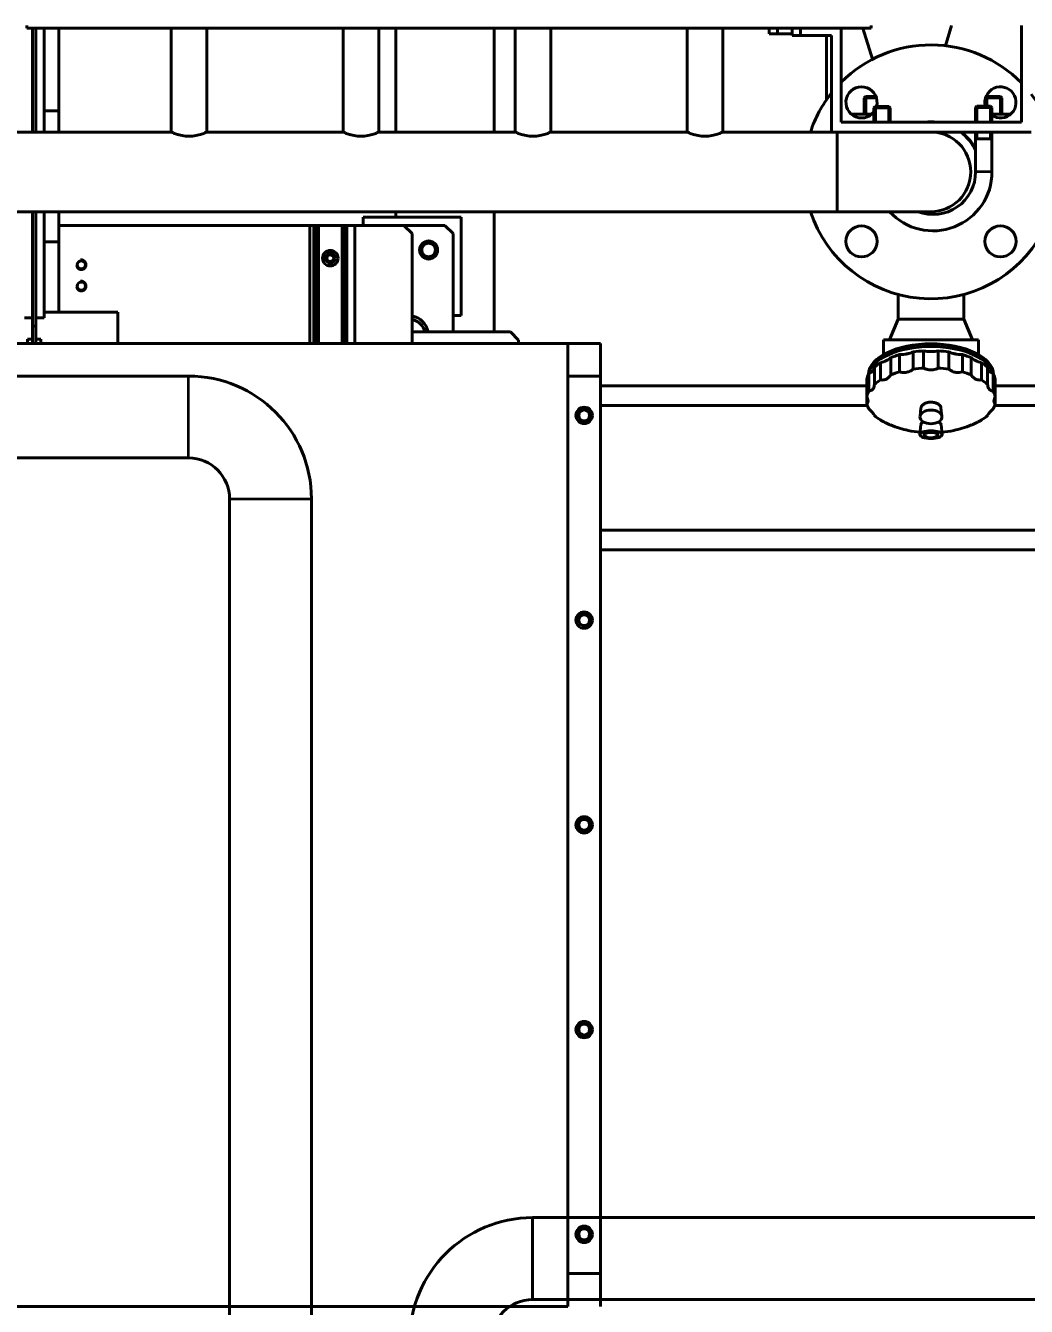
# Model space of a CAD drawing. Header units: millimetres. Extents: x 0 to 11890, y 0 to 8410.
# Drawn here: x 4557 to 5168, y 5028 to 5810 of the extents above; entities that cross this region are included whole.
import ezdxf

# ---------------------------------------------------------------- set-up
doc = ezdxf.new("R2010")
doc.units = ezdxf.units.MM
doc.header["$LTSCALE"] = 10
for name, color, linetype, lineweight in [('가시적인 것(ISO)', 3, 'Continuous', 40), ('가시적인 좁은 것(ISO)', 3, 'Continuous', 35), ('치수(ISO)', 2, 'Continuous', 25)]:
    doc.layers.add(name, color=color, linetype=linetype, lineweight=lineweight)
doc.styles.add('치수 텍스트_PSTEK_POSCO', font='isocp.shx')
doc.dimstyles.new('치수_PSTEK_POSCO', dxfattribs={"dimscale": 10, "dimtxt": 3, "dimasz": 2, "dimexe": 2, "dimexo": 2.5, "dimgap": 1, "dimtad": 1, "dimrnd": 1e-08, "dimdsep": 46, "dimtxsty": '치수 텍스트_PSTEK_POSCO', "dimcen": 0.09, "dimdle": 10, "dimclrd": 7, "dimclre": 7, "dimclrt": 2, "dimadec": 1, "dimazin": 2, "dimtfac": 1, "dimtmove": 0, "dimatfit": 3, "dimfxl": 0, "dimtolj": 1, "dimlwd": -1, "dimlwe": -1, "dimarcsym": 0})

# ---------------------------------------------------------------- blocks, each defined once
blk = doc.blocks.new('*D36')
at = {"layer": 'Defpoints', "color": 0}
for p in [(2184.83, 6147.6), (4568.33, 5027.6), (4568.33, 4750.47)]:
    blk.add_point(p, dxfattribs=at)
at = {"layer": '치수(ISO)', "color": 7}
for p, q in [((2184.83, 6097.6), (2184.83, 4710.47)), ((4568.33, 4977.6), (4568.33, 4710.47)), ((2224.83, 4750.47), (4528.33, 4750.47))]:
    blk.add_line(p, q, dxfattribs=at)
for points in [[(2224.83, 4757.14), (2224.83, 4743.8), (2184.83, 4750.47)], [(4528.33, 4757.14), (4528.33, 4743.8), (4568.33, 4750.47)]]:
    blk.add_solid(points, dxfattribs=at)
at = {"layer": '치수(ISO)', "color": 2, "insert": (3269.57, 4800.48), "char_height": 60, "attachment_point": 4, "style": '치수 텍스트_PSTEK_POSCO'}
blk.add_mtext('\\A1;2383.5', dxfattribs=at)
blk = doc.blocks.new('*D37')
at = {"layer": 'Defpoints', "color": 0}
for p in [(6781.83, 5127.6), (4568.33, 5027.6), (6781.83, 4750.47)]:
    blk.add_point(p, dxfattribs=at)
at = {"layer": '치수(ISO)', "color": 7}
for p, q in [((6781.83, 5077.6), (6781.83, 4710.47)), ((4568.33, 4977.6), (4568.33, 4710.47)), ((4608.33, 4750.47), (6741.83, 4750.47))]:
    blk.add_line(p, q, dxfattribs=at)
for points in [[(4608.33, 4757.14), (4608.33, 4743.8), (4568.33, 4750.47)], [(6741.83, 4757.14), (6741.83, 4743.8), (6781.83, 4750.47)]]:
    blk.add_solid(points, dxfattribs=at)
at = {"layer": '치수(ISO)', "color": 2, "insert": (5574.07, 4800.48), "char_height": 60, "attachment_point": 4, "style": '치수 텍스트_PSTEK_POSCO'}
blk.add_mtext('\\A1;2213.5', dxfattribs=at)

msp = doc.modelspace()

# ---------------------------------------------------------------- linework, layer by layer
at = {"layer": '가시적인 것(ISO)'}
for p, q in [((4558.076, 5808.097), (4558.076, 5809.597)), ((5073.576, 5808.097), (4558.076, 5808.097)), ((4561.526, 5744.597), (4561.526, 5808.097)), ((4563.526, 5808.097), (4563.526, 5744.597)), ((4568.526, 5808.097), (4568.526, 5744.597)), ((4577.526, 5808.097), (4577.526, 5757.486)), ((4646.226, 5808.097), (4646.226, 5744.597)), ((4667.926, 5808.097), (4667.926, 5744.597)), ((4751.226, 5808.097), (4751.226, 5744.597)), ((4772.926, 5808.097), (4772.926, 5744.597)), ((4783.326, 5808.097), (4783.326, 5744.597)), ((4843.326, 5808.097), (4843.326, 5744.597)), ((4856.226, 5808.097), (4856.226, 5744.597)), ((4877.926, 5808.097), (4877.926, 5744.597)), ((4961.226, 5808.097), (4961.226, 5744.597)), ((4982.926, 5808.097), (4982.926, 5744.597)), ((5011.326, 5808.097), (5011.326, 5804.597)), ((5011.326, 5804.597), (5016.326, 5804.597)), ((5016.326, 5804.597), (5016.326, 5808.097)), ((5016.326, 5804.597), (5025.326, 5804.597)), ((5025.326, 5808.097), (5025.326, 5803.597)), ((5025.326, 5803.597), (5030.326, 5803.597)), ((5030.326, 5803.597), (5030.326, 5808.097)), ((5030.326, 5803.597), (5049.326, 5803.597)), ((5046.326, 5803.597), (5046.326, 5764.367)), ((5049.326, 5803.597), (5049.326, 5744.597)), ((5055.326, 5750.597), (5055.326, 5808.097)), ((5074.334, 5789.063), (5068.44, 5808.097)), ((5073.576, 5808.097), (5073.576, 5809.597)), ((5122.677, 5809.597), (5118.868, 5797.297)), ((5165.326, 5809.597), (5165.326, 5750.597)), ((5070.138, 5766.297), (5069.326, 5765.485)), ((5076.74, 5765.485), (5069.326, 5765.485)), ((5069.326, 5755.597), (5069.326, 5765.485)), ((5070.138, 5766.297), (5076.452, 5766.297)), ((5143.326, 5760.387), (5143.326, 5765.182)), ((5153.326, 5765.485), (5143.413, 5765.485)), ((5144.138, 5766.297), (5143.452, 5765.611)), ((5144.138, 5766.297), (5152.515, 5766.297)), ((5152.515, 5766.297), (5153.326, 5765.485)), ((5153.326, 5755.597), (5153.326, 5765.485)), ((4568.526, 5757.486), (4577.526, 5757.486)), ((4577.526, 5757.486), (4577.526, 5744.597)), ((5073.932, 5755.597), (5061.368, 5755.597)), ((5076.026, 5760.198), (5075.216, 5759.384)), ((5085.216, 5759.412), (5075.216, 5759.384)), ((5075.241, 5750.597), (5075.216, 5759.384)), ((5076.026, 5760.198), (5084.402, 5760.222)), ((5084.402, 5760.222), (5085.216, 5759.412)), ((5085.241, 5750.597), (5085.216, 5759.412)), ((5138.026, 5760.372), (5137.216, 5759.558)), ((5147.216, 5759.586), (5137.216, 5759.558)), ((5137.241, 5750.597), (5137.216, 5759.558)), ((5138.026, 5760.372), (5146.402, 5760.396)), ((5146.402, 5760.396), (5147.216, 5759.586)), ((5147.241, 5750.597), (5147.216, 5759.586)), ((5158.785, 5755.597), (5147.227, 5755.597)), ((5165.326, 5750.597), (5055.326, 5750.597)), ((4482.076, 5744.597), (4646.226, 5744.597)), ((4667.926, 5744.597), (4751.226, 5744.597)), ((4772.926, 5744.597), (4856.226, 5744.597)), ((4877.926, 5744.597), (4961.226, 5744.597)), ((4982.926, 5744.597), (5052.876, 5744.597)), ((5052.876, 5744.597), (5052.876, 5695.997)), ((5110.076, 5744.597), (5052.876, 5744.597)), ((5052.876, 5744.597), (5052.876, 5695.997)), ((5110.076, 5744.597), (5171.326, 5744.597)), ((5137.326, 5720.37), (5137.258, 5744.597)), ((5147.27, 5740.398), (5137.27, 5740.37)), ((5147.326, 5720.398), (5147.258, 5744.597)), ((4482.076, 5695.997), (5052.876, 5695.997)), ((4561.526, 5626.097), (4561.526, 5695.997)), ((4563.526, 5695.997), (4563.526, 5626.097)), ((4568.526, 5695.997), (4568.526, 5631.097)), ((4577.526, 5695.997), (4577.526, 5677.486)), ((4783.326, 5695.997), (4783.326, 5692.597)), ((4843.326, 5695.997), (4843.326, 5622.597)), ((5052.876, 5695.997), (5110.076, 5695.997)), ((4813.326, 5687.597), (4577.526, 5687.597)), ((4730.826, 5687.597), (4577.526, 5687.597)), ((4730.826, 5687.597), (4733.426, 5687.597)), ((4730.826, 5615.597), (4730.826, 5687.597)), ((4733.426, 5687.597), (4733.326, 5687.497)), ((4733.326, 5615.597), (4733.326, 5687.497)), ((4733.854, 5687.597), (4733.426, 5687.597)), ((4735.559, 5687.597), (4733.854, 5687.597)), ((4733.854, 5615.597), (4733.854, 5687.597)), ((4735.558, 5615.597), (4735.559, 5687.597)), ((4736.066, 5687.597), (4735.559, 5687.597)), ((4736.166, 5687.497), (4736.066, 5687.597)), ((4736.066, 5687.597), (4750.586, 5687.597)), ((4750.486, 5687.497), (4736.166, 5687.497)), ((4736.166, 5615.597), (4736.166, 5687.497)), ((4750.586, 5687.597), (4750.486, 5687.497)), ((4750.486, 5615.597), (4750.486, 5687.497)), ((4750.586, 5687.597), (4751.094, 5687.597)), ((4751.094, 5687.597), (4752.799, 5687.597)), ((4751.094, 5615.597), (4751.094, 5687.597)), ((4752.799, 5687.597), (4753.226, 5687.597)), ((4752.799, 5615.597), (4752.799, 5687.597)), ((4753.226, 5687.597), (4753.326, 5687.597)), ((4753.326, 5687.497), (4753.226, 5687.597)), ((4753.326, 5687.597), (4753.326, 5687.497)), ((4753.326, 5687.597), (4758.326, 5687.597)), ((4753.326, 5615.597), (4753.326, 5687.497)), ((4758.326, 5687.597), (4758.326, 5615.597)), ((4788.326, 5687.597), (4758.326, 5687.597)), ((4763.326, 5687.597), (4763.326, 5692.597)), ((4763.326, 5692.597), (4823.326, 5692.597)), ((4788.326, 5687.597), (4793.326, 5682.597)), ((4813.326, 5687.597), (4818.326, 5682.597)), ((4823.326, 5692.597), (4823.326, 5632.597)), ((4568.526, 5677.486), (4577.526, 5677.486)), ((4577.526, 5677.486), (4577.526, 5634.597)), ((4793.326, 5615.597), (4793.326, 5682.597)), ((4818.326, 5622.597), (4818.326, 5682.597)), ((5090.03, 5630.396), (5090.03, 5645.435)), ((5130.123, 5630.396), (5130.123, 5645.435)), ((4561.526, 5631.097), (4556.526, 5631.097)), ((4568.526, 5631.097), (4563.526, 5631.097)), ((4568.526, 5634.597), (4613.526, 5634.597)), ((4613.526, 5634.597), (4613.526, 5615.597)), ((4823.326, 5632.597), (4818.326, 5632.597)), ((4561.526, 5615.597), (4561.526, 5626.097)), ((4561.526, 5626.097), (4563.526, 5626.097)), ((4563.526, 5626.097), (4563.526, 5615.597)), ((4853.326, 5622.597), (4793.326, 5622.597)), ((4853.326, 5622.597), (4858.326, 5617.597)), ((5090.03, 5630.396), (5084.755, 5617.735)), ((5130.123, 5630.396), (5090.03, 5630.396)), ((5130.123, 5630.396), (5135.398, 5617.735)), ((4248.326, 5615.597), (4888.326, 5615.597)), ((4558.526, 5618.097), (4561.526, 5618.097)), ((4558.526, 5615.597), (4558.526, 5618.097)), ((4563.526, 5618.097), (4566.526, 5618.097)), ((4566.526, 5618.097), (4566.526, 5615.597)), ((4858.326, 5615.597), (4858.326, 5617.597)), ((4908.326, 5615.597), (4888.326, 5615.597)), ((4888.326, 5027.597), (4888.326, 5615.597)), ((4908.326, 5027.597), (4908.326, 5615.597)), ((5139.091, 5617.735), (5081.062, 5617.735)), ((5081.062, 5608.687), (5081.062, 5617.735)), ((5139.091, 5608.687), (5139.091, 5617.735)), ((5090.932, 5598.162), (5090.932, 5608.694)), ((5099.182, 5610.39), (5099.182, 5599.857)), ((5105.611, 5600.492), (5105.611, 5611.024)), ((5114.541, 5611.024), (5114.541, 5600.492)), ((5120.97, 5599.857), (5120.97, 5610.39)), ((5129.221, 5608.694), (5129.221, 5598.162)), ((5075.526, 5601.051), (5075.526, 5590.518)), ((5079.168, 5593.222), (5079.168, 5603.755)), ((5085.482, 5606.888), (5085.482, 5596.355)), ((5134.671, 5596.355), (5134.671, 5606.888)), ((5140.985, 5603.755), (5140.985, 5593.222)), ((5144.627, 5590.518), (5144.627, 5601.051)), ((4908.326, 5595.597), (4888.326, 5595.597)), ((4908.326, 5595.597), (4908.326, 5047.597)), ((5070.83, 5593.768), (5070.83, 5583.235)), ((5072.108, 5586.425), (5072.108, 5596.957)), ((5148.044, 5596.957), (5148.044, 5586.425)), ((5149.323, 5583.235), (5149.323, 5593.768)), ((4908.326, 5589.597), (5070.83, 5589.597)), ((5149.323, 5589.597), (6491.826, 5589.597)), ((4908.326, 5577.597), (5071.184, 5577.597)), ((5070.83, 5578.805), (5070.83, 5583.235)), ((5103.971, 5576.144), (5103.379, 5571.001)), ((5116.182, 5576.144), (5116.774, 5571.001)), ((5148.969, 5577.597), (6491.826, 5577.597)), ((5149.323, 5583.235), (5149.323, 5578.805)), ((5103.944, 5566.112), (5103.32, 5559.945)), ((5116.209, 5566.112), (5116.833, 5559.945)), ((4908.326, 5501.597), (6491.826, 5501.597)), ((4908.326, 5489.597), (6491.826, 5489.597)), ((4888.326, 5047.597), (4908.326, 5047.597)), ((4888.326, 5027.597), (4248.326, 5027.597))]:
    msp.add_line(p, q, dxfattribs=at)
at = {"layer": '가시적인 것(ISO)', "color": 1}
for p, q in [((4656.826, 5595.597), (2836.371, 5595.597)), ((4656.826, 5545.597), (2836.371, 5545.597)), ((4681.826, 4619.597), (4681.826, 5520.597)), ((4731.826, 4619.597), (4731.826, 5520.597))]:
    msp.add_line(p, q, dxfattribs=at)
at = {"layer": '가시적인 것(ISO)', "color": 5}
for p, q in [((4866.826, 5031.797), (4866.826, 5081.797)), ((4866.826, 5081.797), (5499.776, 5081.797)), ((4866.826, 5031.797), (5499.776, 5031.797))]:
    msp.add_line(p, q, dxfattribs=at)
at = {"layer": '가시적인 것(ISO)'}
for centre, radius in [((5067.65, 5677.871), 9.5), ((5152.503, 5677.871), 9.5), ((4803.326, 5672.597), 5.5), ((4743.326, 5667.597), 4.75), ((4743.326, 5667.597), 3), ((4743.326, 5667.597), 2.067), ((4803.326, 5672.597), 4.188), ((4591.326, 5663.597), 2.458), ((4591.326, 5650.597), 2.458), ((4898.326, 5571.597), 5), ((4898.326, 5571.597), 3.323), ((4898.326, 5446.597), 5), ((4898.326, 5446.597), 3.323), ((4898.326, 5321.597), 5), ((4898.326, 5321.597), 3.323), ((4898.326, 5196.597), 5), ((4898.326, 5196.597), 3.323), ((4898.326, 5071.597), 5), ((4898.326, 5071.597), 3.323)]:
    msp.add_circle(centre, radius, dxfattribs=at)
for centre, radius, start, end in [((5110.076, 5720.297), 77.5, 44.528377, 134.946937), ((5067.65, 5762.723), 9.5, 344.59691, 322.86083), ((5152.503, 5762.723), 9.5, 236.2834, 194.237125), ((5110.076, 5720.297), 77.5, 141.616377, 161.726797), ((5110.076, 5720.297), 77.5, 198.273203, 37.784333), ((5110.076, 5720.297), 30.55, 82.665025, 97.334975), ((5110.076, 5720.297), 24.3, 270, 90), ((5110.076, 5720.297), 24.3, 270, 90), ((5110.076, 5720.297), 30.25, 25.894165, 53.446951), ((5110.076, 5720.297), 30.55, 27.037914, 52.694693), ((5111.326, 5720.297), 36, 222.45415, 0.161057), ((5111.326, 5720.297), 26, 249.166096, 0.161057), ((4790.826, 5620.097), 12.5, 11.536646, 78.462998), ((4790.826, 5620.097), 12.5, 11.536646, 78.462998), ((4790.826, 5620.097), 10.5, 13.773773, 76.225803), ((4790.826, 5620.097), 10.5, 13.773773, 76.225803)]:
    msp.add_arc(centre, radius, start, end, dxfattribs=at)
at = {"layer": '가시적인 것(ISO)', "color": 1}
for radius in [75, 25]:
    msp.add_arc((4656.826, 5520.597), radius, 0, 90, dxfattribs=at)
at = {"layer": '가시적인 것(ISO)', "color": 5}
for radius in [75, 25]:
    msp.add_arc((4866.826, 5006.797), radius, 90, 180, dxfattribs=at)
at = {"layer": '가시적인 것(ISO)'}
for centre, major_axis, ratio, start_param, end_param in [((5110.076, 5596.319), (38.252, 0), 0.4961389, 0.025439, 3.1161537), ((5110.076, 5594.583), (38.5, 0), 0.4961389, 0.0866228, 3.0549698), ((5110.076, 5591.552), (39.5, 0), 0.4961389, 2.0767739, 2.242916), ((5090.589, 5614.894), (-12.5, 0), 0.4961389, 1.5982325, 2.3287583), ((5110.076, 5591.544), (-38.5, 0), 0.4961389, 5.0768287, 5.1330945), ((5110.076, 5591.552), (39.5, 0), 0.4961389, 1.6840748, 1.850217), ((5110.076, 5616.817), (-12.5, 0), 0.4961389, 1.2055335, 1.9360592), ((5110.076, 5591.544), (-38.5, 0), 0.4961389, 4.6845467, 4.7402312), ((5110.076, 5591.552), (39.5, 0), 0.4961389, 1.2913757, 1.4575179), ((5129.564, 5614.894), (-12.5, 0), 0.4961389, 0.8128344, 1.5433601), ((5110.076, 5591.544), (-38.5, 0), 0.4961389, 4.2916834, 4.3479493), ((5110.076, 5591.552), (39.5, 0), 0.4961389, 0.8986766, 1.0648188), ((5063.03, 5601.221), (12.5, 0), 0.4961389, 5.5252234, 6.2557491), ((5110.076, 5591.544), (-38.5, 0), 0.4961389, 5.8600624, 5.9202993), ((5110.076, 5591.552), (39.5, 0), 0.4961389, 2.4694729, 2.6356151), ((5074.069, 5609.417), (-12.5, 0), 0.4961389, 1.9909316, 2.7214574), ((5110.076, 5591.544), (-38.5, 0), 0.4961389, 5.4686089, 5.5264981), ((5110.076, 5581.02), (39.5, 0), 0.4961389, 1.6840748, 1.850217), ((5110.076, 5581.02), (39.5, 0), 0.4961389, 1.2913757, 1.4575179), ((5146.084, 5609.417), (-12.5, 0), 0.4961389, 0.4201353, 1.150661), ((5110.076, 5591.544), (-38.5, 0), 0.4961389, 3.8982799, 3.9561691), ((5110.076, 5591.552), (39.5, 0), 0.4961389, 0.5059775, 0.6721197), ((5157.122, 5601.221), (-12.5, 0), 0.4961389, 0.0274362, 0.757962), ((5110.076, 5591.544), (38.5, 0), 0.4961389, 0.362886, 0.4231229), ((5110.076, 5591.552), (-39.5, 0), 0.4961389, 6.0037647, 6.1699069), ((5110.076, 5581.02), (39.5, 0), 0.4961389, 2.4694729, 2.6356151), ((5110.076, 5581.02), (39.5, 0), 0.4961389, 2.0767739, 2.242916), ((5110.076, 5581.02), (39.5, 0), 0.4961389, 0.8986766, 1.0648188), ((5110.076, 5581.02), (39.5, 0), 0.4961389, 0.5059775, 0.6721197), ((5110.076, 5591.552), (39.5, 0), 0.4961389, 0.1132784, 0.2794206), ((5110.076, 5581.02), (-39.5, 0), 0.4961389, 6.0037647, 6.1699069), ((5110.076, 5581.02), (39.5, 0), 0.4961389, 0.1132784, 0.2794206), ((5110.076, 5581.02), (-39.5, 0), 0.4961389, 0.1132784, 0.2794206), ((5110.076, 5581.02), (39.5, 0), 0.4961389, 6.0037647, 6.1699069), ((5110.076, 5581.02), (-39.5, 0), 0.4961389, 0.5059775, 0.6721197), ((5110.076, 5581.02), (-39.5, 0), 0.4961389, 2.4694729, 2.6356151), ((5110.076, 5559.684), (-4.256, 0), 0.3535622, 2.6547392, 6.7700388)]:
    msp.add_ellipse(centre, major_axis=major_axis, ratio=ratio, start_param=start_param, end_param=end_param, dxfattribs=at)
for centre, major_axis, ratio in [((5110.076, 5570.702), (-6.715, 0), 0.6223065), ((5110.076, 5559.86), (-6.761, 0), 0.3535622)]:
    msp.add_ellipse(centre, major_axis=major_axis, ratio=ratio, dxfattribs=at)
for points, knots in [([(4667.926, 5744.597), (4667.814, 5744.545), (4667.646, 5744.468), (4666.533, 5744.002), (4665.7, 5743.671), (4663.795, 5743.037), (4662.588, 5742.69), (4659.923, 5742.187), (4658.461, 5742.04), (4655.691, 5742.04), (4654.23, 5742.187), (4651.564, 5742.69), (4650.358, 5743.037), (4648.453, 5743.671), (4647.62, 5744.002), (4646.507, 5744.468), (4646.339, 5744.545), (4646.226, 5744.597)], [1.66069, 1.66069, 1.66069, 1.66069, 2.0755221, 2.0755221, 2.4903542, 2.4903542, 2.9058671, 2.9058671, 3.32138, 3.32138, 3.7368928, 3.7368928, 4.1524057, 4.1524057, 4.5672378, 4.5672378, 4.9820699, 4.9820699, 4.9820699, 4.9820699]), ([(4772.926, 5744.597), (4772.814, 5744.545), (4772.646, 5744.468), (4771.533, 5744.002), (4770.7, 5743.671), (4768.795, 5743.037), (4767.588, 5742.69), (4764.923, 5742.187), (4763.461, 5742.04), (4760.691, 5742.04), (4759.23, 5742.187), (4756.564, 5742.69), (4755.358, 5743.037), (4753.453, 5743.671), (4752.62, 5744.002), (4751.507, 5744.468), (4751.339, 5744.545), (4751.226, 5744.597)], [1.66069, 1.66069, 1.66069, 1.66069, 2.0755221, 2.0755221, 2.4903542, 2.4903542, 2.9058671, 2.9058671, 3.32138, 3.32138, 3.7368928, 3.7368928, 4.1524057, 4.1524057, 4.5672378, 4.5672378, 4.9820699, 4.9820699, 4.9820699, 4.9820699]), ([(4877.926, 5744.597), (4877.814, 5744.545), (4877.646, 5744.468), (4876.533, 5744.002), (4875.7, 5743.671), (4873.795, 5743.037), (4872.588, 5742.69), (4869.923, 5742.187), (4868.461, 5742.04), (4865.691, 5742.04), (4864.23, 5742.187), (4861.564, 5742.69), (4860.358, 5743.037), (4858.453, 5743.671), (4857.62, 5744.002), (4856.507, 5744.468), (4856.339, 5744.545), (4856.226, 5744.597)], [1.66069, 1.66069, 1.66069, 1.66069, 2.0755221, 2.0755221, 2.4903542, 2.4903542, 2.9058671, 2.9058671, 3.32138, 3.32138, 3.7368928, 3.7368928, 4.1524057, 4.1524057, 4.5672378, 4.5672378, 4.9820699, 4.9820699, 4.9820699, 4.9820699]), ([(4982.926, 5744.597), (4982.814, 5744.545), (4982.646, 5744.468), (4981.533, 5744.002), (4980.7, 5743.671), (4978.795, 5743.037), (4977.588, 5742.69), (4974.923, 5742.187), (4973.461, 5742.04), (4970.691, 5742.04), (4969.23, 5742.187), (4966.564, 5742.69), (4965.358, 5743.037), (4963.453, 5743.671), (4962.62, 5744.002), (4961.507, 5744.468), (4961.339, 5744.545), (4961.226, 5744.597)], [1.66069, 1.66069, 1.66069, 1.66069, 2.0755221, 2.0755221, 2.4903542, 2.4903542, 2.9058671, 2.9058671, 3.32138, 3.32138, 3.7368928, 3.7368928, 4.1524057, 4.1524057, 4.5672378, 4.5672378, 4.9820699, 4.9820699, 4.9820699, 4.9820699]), ([(5090.932, 5598.162), (5091.579, 5597.979), (5092.238, 5597.858), (5093.74, 5597.741), (5094.569, 5597.788), (5095.373, 5597.954), (5096.207, 5598.125), (5096.994, 5598.419), (5098.248, 5599.118), (5098.735, 5599.465), (5099.182, 5599.857)], [9.20295846, 9.20295846, 9.20295846, 9.20295846, 9.40906874, 9.40906874, 9.6699789, 9.6699789, 9.6699789, 9.94073052, 9.94073052, 10.13613402, 10.13613402, 10.13613402, 10.13613402]), ([(5105.611, 5600.492), (5106.216, 5600.185), (5106.851, 5599.937), (5108.347, 5599.524), (5109.207, 5599.405), (5110.076, 5599.405), (5110.979, 5599.405), (5111.872, 5599.533), (5113.363, 5599.961), (5113.966, 5600.2), (5114.541, 5600.492)], [9.20295846, 9.20295846, 9.20295846, 9.20295846, 9.40906874, 9.40906874, 9.6699789, 9.6699789, 9.6699789, 9.94073052, 9.94073052, 10.13613402, 10.13613402, 10.13613402, 10.13613402]), ([(5120.97, 5599.857), (5121.441, 5599.445), (5121.954, 5599.083), (5123.217, 5598.398), (5123.976, 5598.119), (5124.78, 5597.954), (5125.614, 5597.782), (5126.476, 5597.737), (5127.979, 5597.87), (5128.604, 5597.988), (5129.221, 5598.162)], [9.20295846, 9.20295846, 9.20295846, 9.20295846, 9.40906874, 9.40906874, 9.6699789, 9.6699789, 9.6699789, 9.94073052, 9.94073052, 10.13613402, 10.13613402, 10.13613402, 10.13613402]), ([(5079.168, 5593.222), (5079.759, 5593.162), (5080.341, 5593.163), (5081.62, 5593.32), (5082.293, 5593.516), (5082.908, 5593.821), (5083.546, 5594.138), (5084.108, 5594.565), (5084.933, 5595.469), (5085.23, 5595.893), (5085.482, 5596.355)], [9.20295846, 9.20295846, 9.20295846, 9.20295846, 9.40906874, 9.40906874, 9.6699789, 9.6699789, 9.6699789, 9.94073052, 9.94073052, 10.13613402, 10.13613402, 10.13613402, 10.13613402]), ([(5134.671, 5596.355), (5134.935, 5595.87), (5135.25, 5595.426), (5136.086, 5594.534), (5136.63, 5594.126), (5137.245, 5593.821), (5137.883, 5593.505), (5138.584, 5593.305), (5139.868, 5593.163), (5140.423, 5593.164), (5140.985, 5593.222)], [9.20295846, 9.20295846, 9.20295846, 9.20295846, 9.40906874, 9.40906874, 9.6699789, 9.6699789, 9.6699789, 9.94073052, 9.94073052, 10.13613402, 10.13613402, 10.13613402, 10.13613402]), ([(5072.108, 5586.425), (5072.553, 5586.466), (5072.971, 5586.566), (5073.833, 5586.935), (5074.246, 5587.238), (5074.579, 5587.637), (5074.924, 5588.051), (5075.176, 5588.558), (5075.446, 5589.57), (5075.509, 5590.03), (5075.526, 5590.518)], [9.20295846, 9.20295846, 9.20295846, 9.20295846, 9.40906874, 9.40906874, 9.6699789, 9.6699789, 9.6699789, 9.94073052, 9.94073052, 10.13613402, 10.13613402, 10.13613402, 10.13613402]), ([(5144.627, 5590.518), (5144.645, 5590.005), (5144.713, 5589.524), (5144.996, 5588.521), (5145.241, 5588.036), (5145.574, 5587.637), (5145.919, 5587.223), (5146.351, 5586.912), (5147.223, 5586.557), (5147.621, 5586.464), (5148.044, 5586.425)], [9.20295846, 9.20295846, 9.20295846, 9.20295846, 9.40906874, 9.40906874, 9.6699789, 9.6699789, 9.6699789, 9.94073052, 9.94073052, 10.13613402, 10.13613402, 10.13613402, 10.13613402]), ([(5070.83, 5578.805), (5071.061, 5578.913), (5071.25, 5579.073), (5071.563, 5579.558), (5071.654, 5579.91), (5071.654, 5580.342), (5071.654, 5580.79), (5071.556, 5581.312), (5071.231, 5582.319), (5071.05, 5582.767), (5070.83, 5583.235)], [9.20295846, 9.20295846, 9.20295846, 9.20295846, 9.40906874, 9.40906874, 9.6699789, 9.6699789, 9.6699789, 9.94073052, 9.94073052, 10.13613402, 10.13613402, 10.13613402, 10.13613402]), ([(5103.971, 5576.144), (5103.984, 5576.263), (5104.007, 5576.383), (5104.173, 5576.998), (5104.464, 5577.474), (5105.327, 5578.327), (5105.891, 5578.697), (5107.21, 5579.275), (5107.95, 5579.48), (5109.511, 5579.698), (5110.315, 5579.712), (5111.882, 5579.546), (5112.63, 5579.37), (5113.969, 5578.852), (5114.549, 5578.518), (5115.465, 5577.74), (5115.799, 5577.306), (5116.092, 5576.615), (5116.155, 5576.38), (5116.182, 5576.144)], [-2.8480084, -2.8480084, -2.8480084, -2.8480084, -2.7899239, -2.7899239, -2.5470481, -2.5470481, -2.3038833, -2.3038833, -2.0632496, -2.0632496, -1.8240902, -1.8240902, -1.5864744, -1.5864744, -1.3514891, -1.3514891, -1.1216013, -1.1216013, -1.0068336, -1.0068336, -1.0068336, -1.0068336]), ([(5149.323, 5583.235), (5149.092, 5582.744), (5148.903, 5582.274), (5148.589, 5581.274), (5148.499, 5580.773), (5148.499, 5580.342), (5148.499, 5579.894), (5148.596, 5579.531), (5148.922, 5579.057), (5149.103, 5578.908), (5149.323, 5578.805)], [9.20295846, 9.20295846, 9.20295846, 9.20295846, 9.40906874, 9.40906874, 9.6699789, 9.6699789, 9.6699789, 9.94073052, 9.94073052, 10.13613402, 10.13613402, 10.13613402, 10.13613402]), ([(5075.526, 5571.522), (5075.508, 5571.651), (5075.44, 5571.823), (5075.157, 5572.311), (5074.912, 5572.648), (5074.579, 5573.047), (5074.234, 5573.461), (5073.802, 5573.931), (5072.93, 5574.82), (5072.532, 5575.21), (5072.108, 5575.615)], [9.20295846, 9.20295846, 9.20295846, 9.20295846, 9.40906874, 9.40906874, 9.6699789, 9.6699789, 9.6699789, 9.94073052, 9.94073052, 10.13613402, 10.13613402, 10.13613402, 10.13613402]), ([(5085.326, 5565.746), (5085.096, 5565.838), (5084.833, 5565.952), (5084.067, 5566.298), (5083.523, 5566.557), (5082.908, 5566.863), (5082.27, 5567.179), (5081.569, 5567.538), (5080.285, 5568.214), (5079.73, 5568.51), (5079.168, 5568.817)], [9.24206876, 9.24206876, 9.24206876, 9.24206876, 9.40906874, 9.40906874, 9.6699789, 9.6699789, 9.6699789, 9.94073052, 9.94073052, 10.13613402, 10.13613402, 10.13613402, 10.13613402]), ([(5140.985, 5568.817), (5140.394, 5568.495), (5139.812, 5568.183), (5138.532, 5567.511), (5137.86, 5567.168), (5137.245, 5566.863), (5136.607, 5566.546), (5136.045, 5566.278), (5135.289, 5565.938), (5135.043, 5565.833), (5134.827, 5565.746)], [9.20295846, 9.20295846, 9.20295846, 9.20295846, 9.40906874, 9.40906874, 9.6699789, 9.6699789, 9.6699789, 9.94073052, 9.94073052, 10.09718709, 10.09718709, 10.09718709, 10.09718709]), ([(5148.044, 5575.615), (5147.599, 5575.19), (5147.182, 5574.78), (5146.32, 5573.896), (5145.907, 5573.446), (5145.574, 5573.047), (5145.229, 5572.633), (5144.977, 5572.285), (5144.707, 5571.806), (5144.644, 5571.645), (5144.627, 5571.522)], [9.20295846, 9.20295846, 9.20295846, 9.20295846, 9.40906874, 9.40906874, 9.6699789, 9.6699789, 9.6699789, 9.94073052, 9.94073052, 10.13613402, 10.13613402, 10.13613402, 10.13613402]), ([(5103.457, 5561.298), (5101.092, 5561.534), (5098.669, 5561.9), (5092.799, 5563.16), (5089.263, 5564.165), (5085.326, 5565.746)], [4.91114311, 4.91114311, 4.91114311, 4.91114311, 5.12070673, 5.12070673, 5.39291856, 5.39291856, 5.39291856, 5.39291856]), ([(5105.582, 5567.598), (5105.497, 5567.563), (5105.415, 5567.528), (5105.179, 5567.419), (5105.034, 5567.344), (5104.585, 5567.078), (5104.342, 5566.875), (5104.042, 5566.483), (5103.962, 5566.298), (5103.944, 5566.112)], [0.50504799, 0.50504799, 0.50504799, 0.50504799, 0.54239789, 0.54239789, 0.61647471, 0.61647471, 0.79268125, 0.79268125, 0.94223038, 0.94223038, 0.94223038, 0.94223038]), ([(5116.209, 5566.112), (5116.179, 5566.407), (5115.998, 5566.698), (5115.512, 5567.106), (5115.315, 5567.236), (5114.965, 5567.423), (5114.836, 5567.485), (5114.656, 5567.562), (5114.614, 5567.58), (5114.571, 5567.598)], [2.92295703, 2.92295703, 2.92295703, 2.92295703, 3.15950321, 3.15950321, 3.27859592, 3.27859592, 3.34127843, 3.34127843, 3.36023264, 3.36023264, 3.36023264, 3.36023264]), ([(5134.827, 5565.746), (5130.889, 5564.165), (5127.354, 5563.16), (5121.484, 5561.9), (5119.06, 5561.534), (5116.696, 5561.298)], [4.0318594, 4.0318594, 4.0318594, 4.0318594, 4.30407123, 4.30407123, 4.51363485, 4.51363485, 4.51363485, 4.51363485]), ([(5113.838, 5558.98), (5113.243, 5558.583), (5112.781, 5558.39), (5111.806, 5558.037), (5111.378, 5557.958), (5110.601, 5557.853), (5110.259, 5557.838), (5109.556, 5557.855), (5109.2, 5557.887), (5108.343, 5558.053), (5107.851, 5558.168), (5106.891, 5558.629), (5106.621, 5558.776), (5106.315, 5558.98)], [3.6284462, 3.6284462, 3.6284462, 3.6284462, 3.9149159, 3.9149159, 4.348493, 4.348493, 4.7820701, 4.7820701, 5.2156473, 5.2156473, 5.6492244, 5.6492244, 5.7963318, 5.7963318, 5.7963318, 5.7963318])]:
    msp.add_open_spline(points, degree=3, knots=knots, dxfattribs=at)
at = {"layer": '가시적인 좁은 것(ISO)'}
for p, q in [((5070.223, 5766.297), (5070.223, 5755.597)), ((5144.223, 5766.297), (5144.223, 5760.39)), ((5152.429, 5755.597), (5152.429, 5766.297)), ((5076.111, 5760.198), (5076.138, 5750.597)), ((5084.344, 5750.597), (5084.317, 5760.221)), ((5138.111, 5760.373), (5138.138, 5750.597)), ((5146.344, 5750.597), (5146.317, 5760.396)), ((5138.155, 5744.597), (5138.167, 5740.373)), ((5146.373, 5740.396), (5146.361, 5744.597)), ((5147.326, 5720.398), (5137.326, 5720.37))]:
    msp.add_line(p, q, dxfattribs=at)
at = {"layer": '가시적인 좁은 것(ISO)', "color": 1}
for p, q in [((4656.826, 5545.597), (4656.826, 5595.597)), ((4681.826, 5520.597), (4731.826, 5520.597))]:
    msp.add_line(p, q, dxfattribs=at)
at = {"layer": '가시적인 좁은 것(ISO)'}
for centre, radius, start, end in [((4803.326, 5672.597), 5, 170, 80), ((4743.326, 5667.597), 2.5, 169.999991, 79.999991), ((4591.326, 5663.597), 3, 189.999991, 99.999991), ((4591.326, 5650.597), 3, 189.999991, 99.999991), ((4898.326, 5571.597), 4, 259.99999, 169.99999), ((4898.326, 5446.597), 4, 259.99999, 169.99999), ((4898.326, 5321.597), 4, 259.99999, 169.99999), ((4898.326, 5196.597), 4, 259.99999, 169.99999), ((4898.326, 5071.597), 4, 259.99999, 169.99999)]:
    msp.add_arc(centre, radius, start, end, dxfattribs=at)

# ---------------------------------------------------------------- dimensions: what is measured, and where the dimension line sits
at = {"layer": '치수(ISO)', "color": 7}
for base, p1, p2, override, picture, middle in [((4568.326, 4750.469), (2184.826, 6147.597), (4568.326, 5027.597), {"dimscale": 20, "dimse1": 0, "dimtofl": 0, "dimatfit": 1}, '*D36', (3376.576, 4750.469)), ((6781.826, 4750.469), (4568.326, 5027.597), (6781.826, 5127.597), {"dimscale": 20, "dimtofl": 0, "dimatfit": 1}, '*D37', (5675.076, 4750.469))]:
    dim = msp.add_linear_dim(base=base, p1=p1, p2=p2, angle=180, dimstyle='치수_PSTEK_POSCO', override=override, dxfattribs=at)
    dim.commit()
    dim.dimension.update_dxf_attribs({"geometry": picture, "text_midpoint": middle, "dimtype": 160})

doc.saveas('drawing.dxf')
